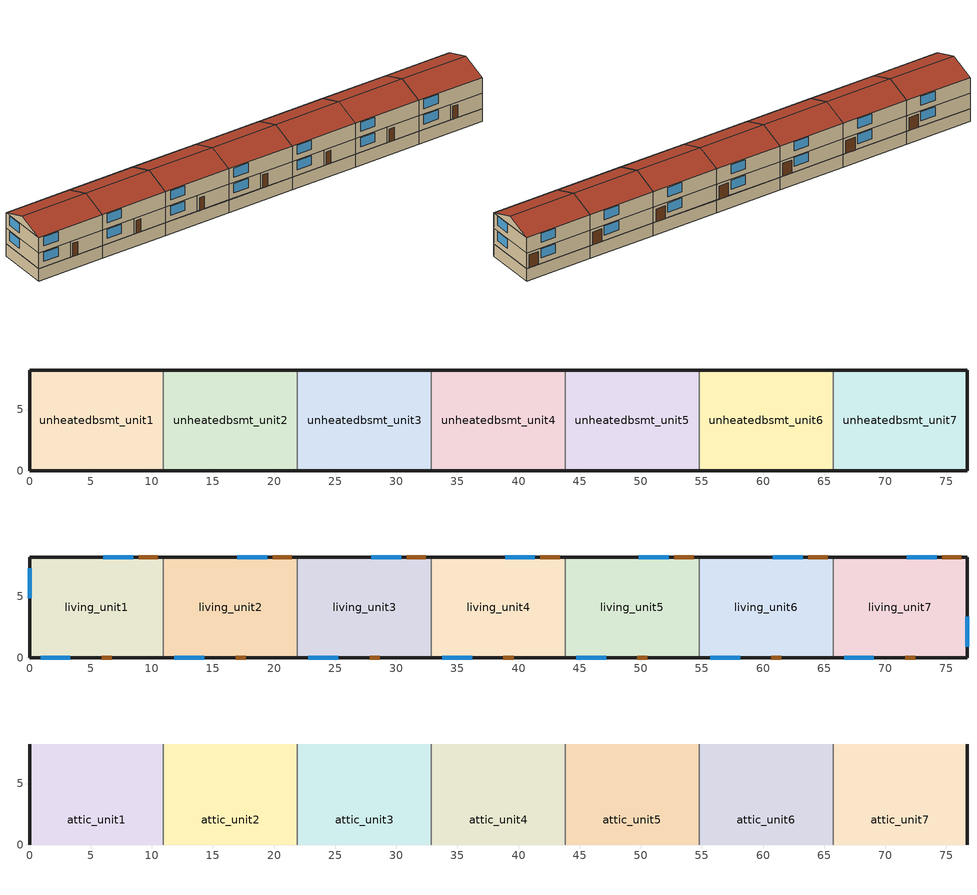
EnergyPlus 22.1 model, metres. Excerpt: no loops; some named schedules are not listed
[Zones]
unheatedbsmt_unit1
 floor ground (Interior Floor): 0,0 0,8.22 10.95,8.22 10.95,0 z-2.12
 wall outside (Basement Wall): 10.95,8.22 0,8.22 0,0 10.95,0 z0:0.01
 wall ground (Basement Wall): 10.95,8.22 0,8.22 0,0 10.95,0 z-2.12:0
 wall to unheatedbsmt_unit2 (Basement Wall): 10.95,0 10.95,8.22 z0:0.01; 10.95,0 10.95,8.22 z-2.12:0
unheatedbsmt_unit2
 floor ground (Interior Floor): 10.95,0 10.95,8.22 21.91,8.22 21.91,0 z-2.12
 wall outside (Basement Wall): 10.95,0 21.91,0 / 21.91,8.22 10.95,8.22 z0:0.01
 wall ground (Basement Wall): 10.95,0 21.91,0 / 21.91,8.22 10.95,8.22 z-2.12:0
 wall to unheatedbsmt_unit3 (Basement Wall): 21.91,0 21.91,8.22 z0:0.01; 21.91,0 21.91,8.22 z-2.12:0
unheatedbsmt_unit3
 floor ground (Interior Floor): 21.91,0 21.91,8.22 32.86,8.22 32.86,0 z-2.12
 wall outside (Basement Wall): 21.91,0 32.86,0 / 32.86,8.22 21.91,8.22 z0:0.01
 wall ground (Basement Wall): 21.91,0 32.86,0 / 32.86,8.22 21.91,8.22 z-2.12:0
 wall to unheatedbsmt_unit4 (Basement Wall): 32.86,0 32.86,8.22 z0:0.01; 32.86,0 32.86,8.22 z-2.12:0
unheatedbsmt_unit4
 floor ground (Interior Floor): 32.86,0 32.86,8.22 43.82,8.22 43.82,0 z-2.12
 wall outside (Basement Wall): 32.86,0 43.82,0 / 43.82,8.22 32.86,8.22 z0:0.01
 wall ground (Basement Wall): 32.86,0 43.82,0 / 43.82,8.22 32.86,8.22 z-2.12:0
 wall to unheatedbsmt_unit5 (Basement Wall): 43.82,0 43.82,8.22 z0:0.01; 43.82,0 43.82,8.22 z-2.12:0
unheatedbsmt_unit5
 floor ground (Interior Floor): 43.82,0 43.82,8.22 54.77,8.22 54.77,0 z-2.12
 wall outside (Basement Wall): 43.82,0 54.77,0 / 54.77,8.22 43.82,8.22 z0:0.01
 wall ground (Basement Wall): 43.82,0 54.77,0 / 54.77,8.22 43.82,8.22 z-2.12:0
 wall to unheatedbsmt_unit6 (Basement Wall): 54.77,0 54.77,8.22 z0:0.01; 54.77,0 54.77,8.22 z-2.12:0
unheatedbsmt_unit6
 floor ground (Interior Floor): 54.77,0 54.77,8.22 65.73,8.22 65.73,0 z-2.12
 wall outside (Basement Wall): 54.77,0 65.73,0 / 65.73,8.22 54.77,8.22 z0:0.01
 wall ground (Basement Wall): 54.77,0 65.73,0 / 65.73,8.22 54.77,8.22 z-2.12:0
 wall to unheatedbsmt_unit7 (Basement Wall): 65.73,0 65.73,8.22 z0:0.01; 65.73,0 65.73,8.22 z-2.12:0
unheatedbsmt_unit7
 floor ground (Interior Floor): 65.73,0 65.73,8.22 76.68,8.22 76.68,0 z-2.12
 wall outside (Basement Wall): 65.73,0 76.68,0 76.68,8.22 65.73,8.22 z0:0.01
 wall ground (Basement Wall): 65.73,0 76.68,0 76.68,8.22 65.73,8.22 z-2.12:0
living_unit1
 floor adiabatic (Interior Floor): 0,0 0,8.22 10.95,8.22 10.95,0 z2.6
 floor to unheatedbsmt_unit1 (Exterior Floor): 0,0 0,8.22 10.95,8.22 10.95,0 z0.01
 wall outside (Exterior Wall): 10.95,8.22 0,8.22 0,0 5.45,0 10.95,0 z0.01:2.6; 10.95,8.22 0,8.22 0,0 10.95,0 z2.6:5.19
 wall to living_unit2 (interiorwall): 10.95,0 10.95,8.22 z0.01:2.6; 10.95,0 10.95,8.22 z2.6:5.19
 window (Exterior Window): 0.9,0 3.35,0 / 8.48,8.22 6.03,8.22 / 0,7.31 0,4.87 z0.92:2.45; 0.9,0 3.35,0 / 8.48,8.22 6.03,8.22 / 0,7.31 0,4.87 z3.52:5.04
 door (Exterior Door): 10.5,8.22 8.93,8.22 / 5.9,0 6.73,0 z0.01:2.14
 ceiling to attic_unit1 (Interior Ceiling): 0,0 10.95,0 10.95,8.22 0,8.22 z5.19
living_unit2
 floor adiabatic (Interior Floor): 10.95,0 10.95,8.22 21.91,8.22 21.91,0 z2.6
 floor to unheatedbsmt_unit2 (Exterior Floor): 10.95,0 10.95,8.22 21.91,8.22 21.91,0 z0.01
 wall outside (Exterior Wall): 10.95,0 16.41,0 21.91,0 / 21.91,8.22 10.95,8.22 z0.01:2.6; 10.95,0 21.91,0 / 21.91,8.22 10.95,8.22 z2.6:5.19
 wall to living_unit3 (interiorwall): 21.91,0 21.91,8.22 z0.01:2.6; 21.91,0 21.91,8.22 z2.6:5.19
 window (Exterior Window): 11.86,0 14.3,0 / 19.43,8.22 16.99,8.22 z0.92:2.45; 11.86,0 14.3,0 / 19.43,8.22 16.99,8.22 z3.52:5.04
 door (Exterior Door): 21.46,8.22 19.88,8.22 / 16.86,0 17.68,0 z0.01:2.14
 ceiling to attic_unit2 (Interior Ceiling): 10.95,0 21.91,0 21.91,8.22 10.95,8.22 z5.19
living_unit3
 floor adiabatic (Interior Floor): 21.91,0 21.91,8.22 32.86,8.22 32.86,0 z2.6
 floor to unheatedbsmt_unit3 (Exterior Floor): 21.91,0 21.91,8.22 32.86,8.22 32.86,0 z0.01
 wall outside (Exterior Wall): 21.91,0 27.36,0 32.86,0 / 32.86,8.22 21.91,8.22 z0.01:2.6; 21.91,0 32.86,0 / 32.86,8.22 21.91,8.22 z2.6:5.19
 wall to living_unit4 (interiorwall): 32.86,0 32.86,8.22 z0.01:2.6; 32.86,0 32.86,8.22 z2.6:5.19
 window (Exterior Window): 22.81,0 25.26,0 / 30.39,8.22 27.94,8.22 z0.92:2.45; 22.81,0 25.26,0 / 30.39,8.22 27.94,8.22 z3.52:5.04
 door (Exterior Door): 32.41,8.22 30.84,8.22 / 27.81,0 28.64,0 z0.01:2.14
 ceiling to attic_unit3 (Interior Ceiling): 21.91,0 32.86,0 32.86,8.22 21.91,8.22 z5.19
living_unit4
 floor adiabatic (Interior Floor): 32.86,0 32.86,8.22 43.82,8.22 43.82,0 z2.6
 floor to unheatedbsmt_unit4 (Exterior Floor): 32.86,0 32.86,8.22 43.82,8.22 43.82,0 z0.01
 wall outside (Exterior Wall): 32.86,0 38.31,0 43.82,0 / 43.82,8.22 32.86,8.22 z0.01:2.6; 32.86,0 43.82,0 / 43.82,8.22 32.86,8.22 z2.6:5.19
 wall to living_unit5 (interiorwall): 43.82,0 43.82,8.22 z0.01:2.6; 43.82,0 43.82,8.22 z2.6:5.19
 window (Exterior Window): 33.77,0 36.21,0 / 41.34,8.22 38.9,8.22 z0.92:2.45; 33.77,0 36.21,0 / 41.34,8.22 38.9,8.22 z3.52:5.04
 door (Exterior Door): 43.37,8.22 41.79,8.22 / 38.77,0 39.59,0 z0.01:2.14
 ceiling to attic_unit4 (Interior Ceiling): 32.86,0 43.82,0 43.82,8.22 32.86,8.22 z5.19
living_unit5
 floor adiabatic (Interior Floor): 43.82,0 43.82,8.22 54.77,8.22 54.77,0 z2.6
 floor to unheatedbsmt_unit5 (Exterior Floor): 43.82,0 43.82,8.22 54.77,8.22 54.77,0 z0.01
 wall outside (Exterior Wall): 43.82,0 49.27,0 54.77,0 / 54.77,8.22 43.82,8.22 z0.01:2.6; 43.82,0 54.77,0 / 54.77,8.22 43.82,8.22 z2.6:5.19
 wall to living_unit6 (interiorwall): 54.77,0 54.77,8.22 z0.01:2.6; 54.77,0 54.77,8.22 z2.6:5.19
 window (Exterior Window): 44.72,0 47.16,0 / 52.3,8.22 49.85,8.22 z0.92:2.45; 44.72,0 47.16,0 / 52.3,8.22 49.85,8.22 z3.52:5.04
 door (Exterior Door): 54.32,8.22 52.75,8.22 / 49.72,0 50.55,0 z0.01:2.14
 ceiling to attic_unit5 (Interior Ceiling): 43.82,0 54.77,0 54.77,8.22 43.82,8.22 z5.19
living_unit6
 floor adiabatic (Interior Floor): 54.77,0 54.77,8.22 65.73,8.22 65.73,0 z2.6
 floor to unheatedbsmt_unit6 (Exterior Floor): 54.77,0 54.77,8.22 65.73,8.22 65.73,0 z0.01
 wall outside (Exterior Wall): 54.77,0 60.22,0 65.73,0 / 65.73,8.22 54.77,8.22 z0.01:2.6; 54.77,0 65.73,0 / 65.73,8.22 54.77,8.22 z2.6:5.19
 wall to living_unit7 (interiorwall): 65.73,0 65.73,8.22 z0.01:2.6; 65.73,0 65.73,8.22 z2.6:5.19
 window (Exterior Window): 55.68,0 58.12,0 / 63.25,8.22 60.81,8.22 z0.92:2.45; 55.68,0 58.12,0 / 63.25,8.22 60.81,8.22 z3.52:5.04
 door (Exterior Door): 65.28,8.22 63.7,8.22 / 60.67,0 61.5,0 z0.01:2.14
 ceiling to attic_unit6 (Interior Ceiling): 54.77,0 65.73,0 65.73,8.22 54.77,8.22 z5.19
living_unit7
 floor adiabatic (Interior Floor): 65.73,0 65.73,8.22 76.68,8.22 76.68,0 z2.6
 floor to unheatedbsmt_unit7 (Exterior Floor): 65.73,0 65.73,8.22 76.68,8.22 76.68,0 z0.01
 wall outside (Exterior Wall): 65.73,0 71.18,0 76.68,0 76.68,8.22 65.73,8.22 z0.01:2.6; 65.73,0 76.68,0 76.68,8.22 65.73,8.22 z2.6:5.19
 window (Exterior Window): 66.63,0 69.07,0 / 74.21,8.22 71.76,8.22 / 76.68,0.9 76.68,3.35 z0.92:2.45; 66.63,0 69.07,0 / 74.21,8.22 71.76,8.22 / 76.68,0.9 76.68,3.35 z3.52:5.04
 door (Exterior Door): 76.23,8.22 74.66,8.22 / 71.63,0 72.45,0 z0.01:2.14
 ceiling to attic_unit7 (Interior Ceiling): 65.73,0 76.68,0 76.68,8.22 65.73,8.22 z5.19
attic_unit1
 wall outside (Gable_end): 0,8.22,5.19 0,0,5.19 0,4.11,6.7
 wall to attic_unit2 (interiorwall): 10.95,0,5.19 10.95,8.22,5.19 10.95,4.11,6.7
 roof outside (Exterior Roof): 0,0,5.19 10.95,0,5.19 10.95,4.11,6.7 0,4.11,6.7; 10.95,8.22,5.19 0,8.22,5.19 0,4.11,6.7 10.95,4.11,6.7
attic_unit2
 wall to attic_unit3 (interiorwall): 21.91,0,5.19 21.91,8.22,5.19 21.91,4.11,6.7
 roof outside (Exterior Roof): 10.95,0,5.19 21.91,0,5.19 21.91,4.11,6.7 10.95,4.11,6.7; 21.91,8.22,5.19 10.95,8.22,5.19 10.95,4.11,6.7 21.91,4.11,6.7
attic_unit3
 wall to attic_unit4 (interiorwall): 32.86,0,5.19 32.86,8.22,5.19 32.86,4.11,6.7
 roof outside (Exterior Roof): 21.91,0,5.19 32.86,0,5.19 32.86,4.11,6.7 21.91,4.11,6.7; 32.86,8.22,5.19 21.91,8.22,5.19 21.91,4.11,6.7 32.86,4.11,6.7
attic_unit4
 wall to attic_unit5 (interiorwall): 43.82,0,5.19 43.82,8.22,5.19 43.82,4.11,6.7
 roof outside (Exterior Roof): 32.86,0,5.19 43.82,0,5.19 43.82,4.11,6.7 32.86,4.11,6.7; 43.82,8.22,5.19 32.86,8.22,5.19 32.86,4.11,6.7 43.82,4.11,6.7
attic_unit5
 wall to attic_unit6 (interiorwall): 54.77,0,5.19 54.77,8.22,5.19 54.77,4.11,6.7
 roof outside (Exterior Roof): 43.82,0,5.19 54.77,0,5.19 54.77,4.11,6.7 43.82,4.11,6.7; 54.77,8.22,5.19 43.82,8.22,5.19 43.82,4.11,6.7 54.77,4.11,6.7
attic_unit6
 wall to attic_unit7 (interiorwall): 65.73,0,5.19 65.73,8.22,5.19 65.73,4.11,6.7
 roof outside (Exterior Roof): 54.77,0,5.19 65.73,0,5.19 65.73,4.11,6.7 54.77,4.11,6.7; 65.73,8.22,5.19 54.77,8.22,5.19 54.77,4.11,6.7 65.73,4.11,6.7
attic_unit7
 wall outside (Gable_end): 76.68,0,5.19 76.68,8.22,5.19 76.68,4.11,6.7
 roof outside (Exterior Roof): 65.73,0,5.19 76.68,0,5.19 76.68,4.11,6.7 65.73,4.11,6.7; 76.68,8.22,5.19 65.73,8.22,5.19 65.73,4.11,6.7 76.68,4.11,6.7
[Building]
AttachedHouse+CZ6A+IECC+2024: North Axis=0; Terrain=Suburbs; Loads Convergence Tolerance Value=0.04; Temperature Convergence Tolerance Value=0.4; Solar Distribution=FullExterior; Maximum Number of Warmup Days=25; Minimum Number of Warmup Days=6
[Site:Location]
Rochester International Arpt_MN_USA Design_Conditions: Latitude=43.9; Longitude=-92.5; Time Zone=-6; Elevation=398
[SizingPeriod:DesignDay] Day of Month=21; DryBulb Temperature Range Modifier Type=DefaultMultipliers; Humidity Condition Type=Wetbulb; Barometric Pressure=96634; Rain Indicator=No; Snow Indicator=No; Daylight Saving Time Indicator=No
Name | Month | Day Type | Maximum DryBulb Temperature | Daily DryBulb Temperature Range | Wetbulb or DewPoint at Maximum DryBulb | Wind Speed | Wind Direction | Solar Model Indicator | Sky Clearness | ASHRAE Clear Sky Optical Depth for Beam Irradiance taub | ASHRAE Clear Sky Optical Depth for Diffuse Irradiance taud
Rochester International Arpt Ann Htg 99.6% Condns DB | 1 | WinterDesignDay | -26.2 | 0 | -26.2 | 5.7 | 310 | ASHRAEClearSky | 0
Rochester International Arpt Ann Clg .4% Condns DB=>MWB | 7 | SummerDesignDay | 31.2 | 10.6 | 23.1 | 6.7 | 200 | ASHRAETau |  | 0.404 | 2.226
[Site:WaterMainsTemperature]
Calculation Method=Correlation; Annual Average Outdoor Air Temperature=6.375; Maximum Difference In Monthly Average Outdoor Air Temperatures=33.5
[Material]
Name | Roughness | Thickness | Conductivity | Density | Specific Heat | Thermal Absorptance | Solar Absorptance | Visible Absorptance
sheathing_consol_layer | Rough | 0.031115 | 0.035329 | 20.1 | 1465.415
ceil_consol_layer | Rough | 0.400206 | 0.0617176 | 41.9286 | 776.251
floor_consol_layer | Rough | 0.23495 | 0.0515515 | 55.074 | 916.9311
bsmtwall_consol_layer | Rough | 0.000254 | 10.84384 | 120.801 | 1036.26
wall_consol_layer | Rough | 0.1397 | 0.057165 | 120.801 | 1036.26
Asphalt_shingle | MediumRough | 0.00633985 | 0.08186 | 1121.29 | 1255.2 | 0.9 | 0.75
cement_stucco | MediumSmooth | 0.01905 | 0.721 | 1865.58 | 878.64
syn_stucco | MediumSmooth | 0.003048 | 0.0865 | 400 | 878.64 | 0.7
Drywall_1/2in | MediumSmooth | 0.0127 | 0.16009 | 800.923 | 1087.84
OSB_5/8in | MediumSmooth | 0.015875 | 0.1163 | 544.627 | 1213.36
OSB_7/16in | MediumSmooth | 0.0111125 | 0.1163 | 544.627 | 1213.36
Plywood_3/4in | Rough | 0.01905 | 0.115458 | 544.68 | 674.54 | 0.9 | 0.7 | 0.7
Carpet_n_pad | MediumSmooth | 0.0254001 | 0.0601314 | 32.0369 | 836.8 | 0.9 | 0.7 | 0.7
OSB_1/2in | MediumSmooth | 0.0127 | 0.1163 | 544.627 | 1213.36 | 0.9 | 0.7 | 0.7
door_const | Smooth | 0.0452888 | 0.0720096 | 512.64 | 767.58
Std Wood 6inch | MediumSmooth | 0.15 | 0.12 | 540 | 1210 | 0.9 | 0.7 | 0.7
[Material:NoMass]
Bldg_paper_felt: Roughness=Smooth; Thermal Resistance=0.0105666
[Material:AirGap]
Air_4_in_vert: Thermal Resistance=0.158499
[WindowMaterial:SimpleGlazingSystem]
Glass: UFactor=1.590008; Solar Heat Gain Coefficient=0.3344; Visible Transmittance=0.88
[WindowMaterial:Blind]
int_blind: Slat Orientation=Horizontal; Slat Width=0.025; Slat Separation=0.01875; Slat Thickness=0.001; Slat Angle=45; Slat Conductivity=221; Slat Beam Solar Transmittance=0; Front Side Slat Beam Solar Reflectance=0.5; Back Side Slat Beam Solar Reflectance=0.5; Slat Diffuse Solar Transmittance=0; Front Side Slat Diffuse Solar Reflectance=0.5; Back Side Slat Diffuse Solar Reflectance=0.5; Slat Beam Visible Transmittance=0; Front Side Slat Beam Visible Reflectance=0.5; Back Side Slat Beam Visible Reflectance=0.5; Slat Diffuse Visible Transmittance=0; Front Side Slat Diffuse Visible Reflectance=0.5; Back Side Slat Diffuse Visible Reflectance=0.5; Slat Infrared Hemispherical Transmittance=0; Front Side Slat Infrared Hemispherical Emissivity=0.9; Back Side Slat Infrared Hemispherical Emissivity=0.9; Blind to Glass Distance=0.05; Blind Top Opening Multiplier=0.5; Blind Bottom Opening Multiplier=0.5; Blind Left Side Opening Multiplier=0.5; Blind Right Side Opening Multiplier=0.5
[Construction]
Exterior Wall: syn_stucco, sheathing_consol_layer, OSB_7/16in, wall_consol_layer, Drywall_1/2in
InteriorFurnishings: Std Wood 6inch
Exterior Floor: floor_consol_layer, Plywood_3/4in, Carpet_n_pad
Interior Floor: Plywood_3/4in, Carpet_n_pad
Interior Ceiling: ceil_consol_layer, Drywall_1/2in
interiorwall: Drywall_1/2in, OSB_5/8in, Drywall_1/2in
Exterior Roof: Asphalt_shingle, OSB_1/2in
Exterior Window: Glass
Exterior Door: door_const
Gable_end: cement_stucco, Bldg_paper_felt, OSB_5/8in, Air_4_in_vert, Drywall_1/2in
window_w_blinds: Glass, int_blind
Basement Wall: Plywood_3/4in, bsmtwall_consol_layer, Plywood_3/4in
[Zone] Multiplier=1
Name | Volume
living_unit1 | 388.417
attic_unit1 | 223.585
unheatedbsmt_unit1 | 191.77
[ZONE] Multiplier=1
Name | Volume
living_unit2; living_unit3; living_unit4; living_unit5; living_unit6; living_unit7 | 388.417
attic_unit2; attic_unit3; attic_unit4; attic_unit5; attic_unit6; attic_unit7 | 223.585
unheatedbsmt_unit2; unheatedbsmt_unit3; unheatedbsmt_unit4; unheatedbsmt_unit5; unheatedbsmt_unit6; unheatedbsmt_unit7 | 191.77
[WindowShadingControl]
Shades-living_unit1: Zone=living_unit1; Shading Type=InteriorBlind; Construction with Shading=window_w_blinds; Shading Control Type=OnIfScheduleAllows; Schedule=shading_2012iecc; Shading Control Is Scheduled=Yes; Glare Control Is Active=No; Multiple Surface Control Type=Sequential; Fenestration Surface 1=Window_ldf_1.unit1; Fenestration Surface 2=Window_ldb_1.unit1; Fenestration Surface 3=Window_sdl_1.unit1; Fenestration Surface 4=Window_ldf_2.unit1; Fenestration Surface 5=Window_ldb_2.unit1; Fenestration Surface 6=Window_sdl_2.unit1
[WINDOWSHADINGCONTROL] Shading Type=InteriorBlind; Construction with Shading=window_w_blinds; Shading Control Type=OnIfScheduleAllows; Schedule=shading_2012iecc; Shading Control Is Scheduled=Yes; Glare Control Is Active=No; Multiple Surface Control Type=Sequential
Name | Zone | Fenestration Surface 1 | Fenestration Surface 2 | Fenestration Surface 3 | Fenestration Surface 4 | Fenestration Surface 5 | Fenestration Surface 6
Shades-living_unit2 | living_unit2 | Window_ldf_1.unit2 | Window_ldb_1.unit2 | Window_ldf_2.unit2 | Window_ldb_2.unit2
Shades-living_unit3 | living_unit3 | Window_ldf_1.unit3 | Window_ldb_1.unit3 | Window_ldf_2.unit3 | Window_ldb_2.unit3
Shades-living_unit4 | living_unit4 | Window_ldf_1.unit4 | Window_ldb_1.unit4 | Window_ldf_2.unit4 | Window_ldb_2.unit4
Shades-living_unit5 | living_unit5 | Window_ldf_1.unit5 | Window_ldb_1.unit5 | Window_ldf_2.unit5 | Window_ldb_2.unit5
Shades-living_unit6 | living_unit6 | Window_ldf_1.unit6 | Window_ldb_1.unit6 | Window_ldf_2.unit6 | Window_ldb_2.unit6
Shades-living_unit7 | living_unit7 | Window_ldf_1.unit7 | Window_ldb_1.unit7 | Window_sdr_1.unit7 | Window_ldf_2.unit7 | Window_ldb_2.unit7 | Window_sdr_2.unit7
[InternalMass]
Internalmass_unit1: Construction=InteriorFurnishings; Zone or ZoneList=living_unit1; Surface Area=9.89591
[INTERNALMASS] Construction=InteriorFurnishings; Surface Area=9.89591
Name | Zone or ZoneList
Internalmass_unit2 | living_unit2
Internalmass_unit3 | living_unit3
Internalmass_unit4 | living_unit4
Internalmass_unit5 | living_unit5
Internalmass_unit6 | living_unit6
Internalmass_unit7 | living_unit7
[SHADING:OVERHANG] Height above Window or Door=0; Tilt Angle from WindowDoor=90; Left extension from WindowDoor Width=0; Right extension from WindowDoor Width=0; Depth=0.0137631
Name | Window or Door
Overhang_sdr_1.unit7 | Window_sdr_1.unit7
Overhang_sdr_2.unit7 | Window_sdr_2.unit7
[GroundHeatTransfer:Control]
gtp_control: Run Basement Preprocessor=yes; Run Slab Preprocessor=yes
[GroundHeatTransfer:Slab:Materials]
NMAT Number of materials=2; ALBEDO Surface Albedo No Snow=0.16; ALBEDO Surface Albedo Snow=0.4; EPSLW Surface Emissivity No Snow=0.9; EPSLW Surface Emissivity Snow=0.9; Z0 Surface Roughness No Snow=0.75; Z0 Surface Roughness Snow=0.05; HIN Indoor HConv Downward Flow=6; HIN Indoor HConv Upward=9
[GroundHeatTransfer:Slab:MatlProps]
RHO Slab Material density=2300; RHO Soil Density=1200; CP Slab CP=650; CP Soil CP=1200; TCON Slab k=0.9; TCON Soil k=1
[GroundHeatTransfer:Slab:BoundConds]
EVTR Is surface evapotranspiration modeled=FALSE; FIXBC is the lower boundary at a fixed temperature=TRUE; TDEEPin=10; USRHflag Is the ground surface h specified by the user=FALSE
[GroundHeatTransfer:Slab:BldgProps]
IYRS Number of years to iterate=10; Shape Slab shape=0; HBLDG Building height=4; TIN1 January Indoor Average Temperature Setpoint=22.22; TIN2 February Indoor Average Temperature Setpoint=22.22; TIN3 March Indoor Average Temperature Setpoint=22.22; TIN4 April Indoor Average Temperature Setpoint=22.22; TIN5 May Indoor Average Temperature Setpoint=22.22; TIN6 June Indoor Average Temperature Setpoint=23.88; TIN7 July Indoor Average Temperature Setpoint=23.88; TIN8 August Indoor Average Temperature Setpoint=23.88; TIN9 September Indoor Average Temperature Setpoint=23.88; TIN10 October Indoor Average Temperature Setpoint=22.22; TIN11 November Indoor Average Temperature Setpoint=22.22; TIN12 December Indoor Average Temperature Setpoint=22.22; TINAmp Daily Indoor sine wave variation amplitude=0; ConvTol Convergence Tolerance=0.1
[GroundHeatTransfer:Slab:Insulation]
RINS R value of under slab insulation=0; DINS Width of strip of under slab insulation=0; RVINS R value of vertical insulation=0; ZVINS Depth of vertical insulation=1.5; IVINS Flag Is there vertical insulation=0
[GroundHeatTransfer:Slab:EquivalentSlab]
APRatio The area to perimeter ratio for this slab=2.34738; SLABDEPTH Thickness of slab on grade=0.1; CLEARANCE Distance from edge of slab to domain edge=15; ZCLEARANCE Distance from bottom of slab to domain bottom=15
[GroundHeatTransfer:Basement:SimParameters]
F Multiplier for the ADI solution=0.1; IYRS Maximum number of yearly iterations=15
[GroundHeatTransfer:Basement:MatlProps]
NMAT Number of materials in this domain=6; Density for Foundation Wall=2243; density for Floor Slab=2243; density for Ceiling=311; density for Soil=1500; density for Gravel=2000; density for Wood=449; Specific heat for foundation wall=880; Specific heat for floor slab=880; Specific heat for ceiling=1530; Specific heat for soil=840; Specific heat for gravel=720; Specific heat for wood=1530; Thermal conductivity for foundation wall=1.4; Thermal conductivity for floor slab=1.4; Thermal conductivity for ceiling=0.09; thermal conductivity for soil=1.1; thermal conductivity for gravel=1.9; thermal conductivity for wood=0.12
[GroundHeatTransfer:Basement:Insulation]
REXT R Value of any exterior insulation=1.761e-05; INSFULL Flag Is the wall fully insulated=True
[GroundHeatTransfer:Basement:SurfaceProps]
ALBEDO Surface albedo for No snow conditions=0.16; ALBEDO Surface albedo for snow conditions=0.4; EPSLN Surface emissivity No Snow=0.94; EPSLN Surface emissivity with Snow=0.86; VEGHT Surface roughness No snow conditions=6; VEGHT Surface roughness Snow conditions=0.25; PET Flag Potential evapotranspiration on=False
[GroundHeatTransfer:Basement:BldgData]
DWALL Wall thickness=0.2; DSLAB Floor slab thickness=0.243828; DGRAVXY Width of gravel pit beside basement wall=0.3; DGRAVZN Gravel depth extending above the floor slab=0.2; DGRAVZP Gravel depth below the floor slab=0.1
[GroundHeatTransfer:Basement:Interior]
COND Flag Is the basement conditioned=True; HIN Downward convection only heat transfer coefficient=0.92; HIN Upward convection only heat transfer coefficient=4.04; HIN Horizontal convection only heat transfer coefficient=3.08; HIN Downward combined convection and radiation heat transfer coefficient=6.13; HIN Upward combined convection and radiation heat transfer coefficient=9.26; HIN Horizontal combined convection and radiation heat transfer coefficient=8.29
[GroundHeatTransfer:Basement:ComBldg]
January average temperature=21; February average temperature=21; March average temperature=21; April average temperature=21; May average temperature=24; June average temperature=24; July average temperature=24; August average temperature=24; September average temperature=24; October average temperature=24; November average temperature=21; December average temperature=21; Daily variation sine wave amplitude=21
[GroundHeatTransfer:Basement:EquivSlab]
APRatio The area to perimeter ratio for this slab=2.34738; EquivSizing Flag=True
[GroundHeatTransfer:Basement:EquivAutoGrid]
CLEARANCE Distance from outside of wall to edge of 3D ground domain=15; SlabDepth Thickness of the floor slab=0.1; BaseDepth Depth of the basement wall below grade=1.21914
[People]
people_unit1: Zone or ZoneList or Space or SpaceList=living_unit1; Number of People Schedule=Occupancy; Number of People Calculation Method=People; Number of People=3; Fraction Radiant=0; Sensible Heat Fraction=autocalculate; Activity Level Schedule=activity_sch; Enable ASHRAE 55 Comfort Warnings=No; Mean Radiant Temperature Calculation Type=ZoneAveraged
[PEOPLE] Number of People Schedule=Occupancy; Number of People Calculation Method=People; Number of People=3; Fraction Radiant=0; Sensible Heat Fraction=autocalculate; Activity Level Schedule=activity_sch; Enable ASHRAE 55 Comfort Warnings=No; Mean Radiant Temperature Calculation Type=ZoneAveraged
Name | Zone or ZoneList or Space or SpaceList
people_unit2 | living_unit2
people_unit3 | living_unit3
people_unit4 | living_unit4
people_unit5 | living_unit5
people_unit6 | living_unit6
people_unit7 | living_unit7
[Lights] Zone or ZoneList or Space or SpaceList=living_unit1; Schedule=InteriorLightingHE; Design Level Calculation Method=LightingLevel; Return Air Fraction=0; Fraction Radiant=0.6; Fraction Visible=0.2; Fraction Replaceable=0
Name | Lighting Level
Living_Hardwired_Lighting_unit1 | 232.336
Living_Plugin_Lighting_unit1 | 105.654
[LIGHTS] Schedule=InteriorLightingHE; Design Level Calculation Method=LightingLevel; Return Air Fraction=0; Fraction Radiant=0.6; Fraction Visible=0.2; Fraction Replaceable=0
Name | Zone or ZoneList or Space or SpaceList | Lighting Level
Living_Hardwired_Lighting_unit2 | living_unit2 | 232.336
Living_Plugin_Lighting_unit2 | living_unit2 | 105.654
Living_Hardwired_Lighting_unit3 | living_unit3 | 232.336
Living_Plugin_Lighting_unit3 | living_unit3 | 105.654
Living_Hardwired_Lighting_unit4 | living_unit4 | 232.336
Living_Plugin_Lighting_unit4 | living_unit4 | 105.654
Living_Hardwired_Lighting_unit5 | living_unit5 | 232.336
Living_Plugin_Lighting_unit5 | living_unit5 | 105.654
Living_Hardwired_Lighting_unit6 | living_unit6 | 232.336
Living_Plugin_Lighting_unit6 | living_unit6 | 105.654
Living_Hardwired_Lighting_unit7 | living_unit7 | 232.336
Living_Plugin_Lighting_unit7 | living_unit7 | 105.654
[ElectricEquipment] Zone or ZoneList or Space or SpaceList=living_unit1; Design Level Calculation Method=EquipmentLevel
Name | Schedule | Design Level | Fraction Latent | Fraction Radiant | Fraction Lost | EndUse Subcategory
dishwasher_unit1 | DishWasher_equip_sch | 65.6988 | 0.15 | 0.6 | 0.25 | dishwasher
refrigerator_unit1 | Refrigerator | 91.0576 | 0 | 1 | 0 | refrigerator
clotheswasher_unit1 | ClothesWasher_equip_sch | 28.4784 | 0 | 0.8 | 0.2 | clotheswasher
gas_dryer_unit1 | ClothesDryer | 19.4182 | 0 | 1 | 0 | gas_dryer
gas_range_unit1 | CookingRange | 0 | 0 | 1 | 0 | gas_range
television_unit1 | InteriorLighting | 0 | 0 | 1 | 0 | television
gas_mels_unit1 | MiscPlugLoad | 507.15 | 0.06 | 0.69 | 0.25 | gas_mels
IECC_Adj_unit1 | MiscPlugLoad | 505.4 | 0.062439 | 0.411909 | 0.251045 | IECC_adj
[ELECTRICEQUIPMENT] Design Level Calculation Method=EquipmentLevel
Name | Zone or ZoneList or Space or SpaceList | Schedule | Design Level | Fraction Latent | Fraction Radiant | Fraction Lost | EndUse Subcategory
dishwasher_unit2 | living_unit2 | DishWasher_equip_sch | 65.6988 | 0.15 | 0.6 | 0.25 | dishwasher
refrigerator_unit2 | living_unit2 | Refrigerator | 91.0576 | 0 | 1 | 0 | refrigerator
clotheswasher_unit2 | living_unit2 | ClothesWasher_equip_sch | 28.4784 | 0 | 0.8 | 0.2 | clotheswasher
gas_dryer_unit2 | living_unit2 | ClothesDryer | 19.4182 | 0 | 1 | 0 | gas_dryer
gas_range_unit2 | living_unit2 | CookingRange | 0 | 0 | 1 | 0 | gas_range
television_unit2 | living_unit2 | InteriorLighting | 0 | 0 | 1 | 0 | television
gas_mels_unit2 | living_unit2 | MiscPlugLoad | 507.15 | 0.06 | 0.69 | 0.25 | gas_mels
IECC_Adj_unit2 | living_unit2 | MiscPlugLoad | 505.4 | 0.062439 | 0.411909 | 0.251045 | IECC_adj
dishwasher_unit3 | living_unit3 | DishWasher_equip_sch | 65.6988 | 0.15 | 0.6 | 0.25 | dishwasher
refrigerator_unit3 | living_unit3 | Refrigerator | 91.0576 | 0 | 1 | 0 | refrigerator
clotheswasher_unit3 | living_unit3 | ClothesWasher_equip_sch | 28.4784 | 0 | 0.8 | 0.2 | clotheswasher
gas_dryer_unit3 | living_unit3 | ClothesDryer | 19.4182 | 0 | 1 | 0 | gas_dryer
gas_range_unit3 | living_unit3 | CookingRange | 0 | 0 | 1 | 0 | gas_range
television_unit3 | living_unit3 | InteriorLighting | 0 | 0 | 1 | 0 | television
gas_mels_unit3 | living_unit3 | MiscPlugLoad | 507.15 | 0.06 | 0.69 | 0.25 | gas_mels
IECC_Adj_unit3 | living_unit3 | MiscPlugLoad | 505.4 | 0.062439 | 0.411909 | 0.251045 | IECC_adj
dishwasher_unit4 | living_unit4 | DishWasher_equip_sch | 65.6988 | 0.15 | 0.6 | 0.25 | dishwasher
refrigerator_unit4 | living_unit4 | Refrigerator | 91.0576 | 0 | 1 | 0 | refrigerator
clotheswasher_unit4 | living_unit4 | ClothesWasher_equip_sch | 28.4784 | 0 | 0.8 | 0.2 | clotheswasher
gas_dryer_unit4 | living_unit4 | ClothesDryer | 19.4182 | 0 | 1 | 0 | gas_dryer
gas_range_unit4 | living_unit4 | CookingRange | 0 | 0 | 1 | 0 | gas_range
television_unit4 | living_unit4 | InteriorLighting | 0 | 0 | 1 | 0 | television
gas_mels_unit4 | living_unit4 | MiscPlugLoad | 507.15 | 0.06 | 0.69 | 0.25 | gas_mels
IECC_Adj_unit4 | living_unit4 | MiscPlugLoad | 505.4 | 0.062439 | 0.411909 | 0.251045 | IECC_adj
dishwasher_unit5 | living_unit5 | DishWasher_equip_sch | 65.6988 | 0.15 | 0.6 | 0.25 | dishwasher
refrigerator_unit5 | living_unit5 | Refrigerator | 91.0576 | 0 | 1 | 0 | refrigerator
clotheswasher_unit5 | living_unit5 | ClothesWasher_equip_sch | 28.4784 | 0 | 0.8 | 0.2 | clotheswasher
gas_dryer_unit5 | living_unit5 | ClothesDryer | 19.4182 | 0 | 1 | 0 | gas_dryer
gas_range_unit5 | living_unit5 | CookingRange | 0 | 0 | 1 | 0 | gas_range
television_unit5 | living_unit5 | InteriorLighting | 0 | 0 | 1 | 0 | television
gas_mels_unit5 | living_unit5 | MiscPlugLoad | 507.15 | 0.06 | 0.69 | 0.25 | gas_mels
IECC_Adj_unit5 | living_unit5 | MiscPlugLoad | 505.4 | 0.062439 | 0.411909 | 0.251045 | IECC_adj
dishwasher_unit6 | living_unit6 | DishWasher_equip_sch | 65.6988 | 0.15 | 0.6 | 0.25 | dishwasher
refrigerator_unit6 | living_unit6 | Refrigerator | 91.0576 | 0 | 1 | 0 | refrigerator
clotheswasher_unit6 | living_unit6 | ClothesWasher_equip_sch | 28.4784 | 0 | 0.8 | 0.2 | clotheswasher
gas_dryer_unit6 | living_unit6 | ClothesDryer | 19.4182 | 0 | 1 | 0 | gas_dryer
gas_range_unit6 | living_unit6 | CookingRange | 0 | 0 | 1 | 0 | gas_range
television_unit6 | living_unit6 | InteriorLighting | 0 | 0 | 1 | 0 | television
gas_mels_unit6 | living_unit6 | MiscPlugLoad | 507.15 | 0.06 | 0.69 | 0.25 | gas_mels
IECC_Adj_unit6 | living_unit6 | MiscPlugLoad | 505.4 | 0.062439 | 0.411909 | 0.251045 | IECC_adj
dishwasher_unit7 | living_unit7 | DishWasher_equip_sch | 65.6988 | 0.15 | 0.6 | 0.25 | dishwasher
refrigerator_unit7 | living_unit7 | Refrigerator | 91.0576 | 0 | 1 | 0 | refrigerator
clotheswasher_unit7 | living_unit7 | ClothesWasher_equip_sch | 28.4784 | 0 | 0.8 | 0.2 | clotheswasher
gas_dryer_unit7 | living_unit7 | ClothesDryer | 19.4182 | 0 | 1 | 0 | gas_dryer
gas_range_unit7 | living_unit7 | CookingRange | 0 | 0 | 1 | 0 | gas_range
television_unit7 | living_unit7 | InteriorLighting | 0 | 0 | 1 | 0 | television
gas_mels_unit7 | living_unit7 | MiscPlugLoad | 507.15 | 0.06 | 0.69 | 0.25 | gas_mels
IECC_Adj_unit7 | living_unit7 | MiscPlugLoad | 505.4 | 0.062439 | 0.411909 | 0.251045 | IECC_adj
[GasEquipment] Zone or ZoneList or Space or SpaceList=living_unit1; Design Level Calculation Method=EquipmentLevel
Name | Schedule | Design Level | Fraction Latent | Fraction Radiant | Fraction Lost | EndUse Subcategory
gas_dryer_unit1 | ClothesDryer | 395.596 | 0.05 | 0.1 | 0.85 | gas_dryer
gas_range_unit1 | CookingRange | 540.941 | 0.06 | 0.69 | 0.25 | gas_range
gas_mels_unit1 | MiscPlugLoad | 61.1255 | 0.06 | 0.69 | 0.25 | gas_mels
[GASEQUIPMENT] Design Level Calculation Method=EquipmentLevel
Name | Zone or ZoneList or Space or SpaceList | Schedule | Design Level | Fraction Latent | Fraction Radiant | Fraction Lost | EndUse Subcategory
gas_dryer_unit2 | living_unit2 | ClothesDryer | 395.596 | 0.05 | 0.1 | 0.85 | gas_dryer
gas_range_unit2 | living_unit2 | CookingRange | 540.941 | 0.06 | 0.69 | 0.25 | gas_range
gas_mels_unit2 | living_unit2 | MiscPlugLoad | 61.1255 | 0.06 | 0.69 | 0.25 | gas_mels
gas_dryer_unit3 | living_unit3 | ClothesDryer | 395.596 | 0.05 | 0.1 | 0.85 | gas_dryer
gas_range_unit3 | living_unit3 | CookingRange | 540.941 | 0.06 | 0.69 | 0.25 | gas_range
gas_mels_unit3 | living_unit3 | MiscPlugLoad | 61.1255 | 0.06 | 0.69 | 0.25 | gas_mels
gas_dryer_unit4 | living_unit4 | ClothesDryer | 395.596 | 0.05 | 0.1 | 0.85 | gas_dryer
gas_range_unit4 | living_unit4 | CookingRange | 540.941 | 0.06 | 0.69 | 0.25 | gas_range
gas_mels_unit4 | living_unit4 | MiscPlugLoad | 61.1255 | 0.06 | 0.69 | 0.25 | gas_mels
gas_dryer_unit5 | living_unit5 | ClothesDryer | 395.596 | 0.05 | 0.1 | 0.85 | gas_dryer
gas_range_unit5 | living_unit5 | CookingRange | 540.941 | 0.06 | 0.69 | 0.25 | gas_range
gas_mels_unit5 | living_unit5 | MiscPlugLoad | 61.1255 | 0.06 | 0.69 | 0.25 | gas_mels
gas_dryer_unit6 | living_unit6 | ClothesDryer | 395.596 | 0.05 | 0.1 | 0.85 | gas_dryer
gas_range_unit6 | living_unit6 | CookingRange | 540.941 | 0.06 | 0.69 | 0.25 | gas_range
gas_mels_unit6 | living_unit6 | MiscPlugLoad | 61.1255 | 0.06 | 0.69 | 0.25 | gas_mels
gas_dryer_unit7 | living_unit7 | ClothesDryer | 395.596 | 0.05 | 0.1 | 0.85 | gas_dryer
gas_range_unit7 | living_unit7 | CookingRange | 540.941 | 0.06 | 0.69 | 0.25 | gas_range
gas_mels_unit7 | living_unit7 | MiscPlugLoad | 61.1255 | 0.06 | 0.69 | 0.25 | gas_mels
[ZoneVentilation:DesignFlowRate]
Ventilation_unit1: Zone or ZoneList or Space or SpaceList=living_unit1; Schedule=always_avail; Design Flow Rate Calculation Method=Flow/Zone; Design Flow Rate=0; Ventilation Type=Exhaust; Fan Pressure Rise=0; Fan Total Efficiency=0.6; Constant Term Coefficient=1; Temperature Term Coefficient=0; Velocity Term Coefficient=0; Velocity Squared Term Coefficient=0; Minimum Indoor Temperature=-100; Maximum Indoor Temperature=100; Delta Temperature=-100; Minimum Outdoor Temperature=-100; Maximum Outdoor Temperature=100; Maximum Wind Speed=40
[ZONEVENTILATION:DESIGNFLOWRATE] Schedule=always_avail; Design Flow Rate Calculation Method=Flow/Zone; Design Flow Rate=0; Ventilation Type=Exhaust; Fan Pressure Rise=0; Fan Total Efficiency=0.6; Constant Term Coefficient=1; Temperature Term Coefficient=0; Velocity Term Coefficient=0; Velocity Squared Term Coefficient=0; Minimum Indoor Temperature=-100; Maximum Indoor Temperature=100; Delta Temperature=-100; Minimum Outdoor Temperature=-100; Maximum Outdoor Temperature=100; Maximum Wind Speed=40
Name | Zone or ZoneList or Space or SpaceList
Ventilation_unit2 | living_unit2
Ventilation_unit3 | living_unit3
Ventilation_unit4 | living_unit4
Ventilation_unit5 | living_unit5
Ventilation_unit6 | living_unit6
Ventilation_unit7 | living_unit7
[Exterior:Lights]
Exterior-Lights_unit1: Schedule=ExteriorLighting; Design Level=43.2425; EndUse Subcategory=Exterior-Lights
[EXTERIOR:LIGHTS] Schedule=ExteriorLighting; Design Level=43.2425; EndUse Subcategory=Exterior-Lights
Exterior-Lights_unit2; Exterior-Lights_unit3; Exterior-Lights_unit4; Exterior-Lights_unit5; Exterior-Lights_unit6; Exterior-Lights_unit7
[AvailabilityManager:Scheduled]
System_availability_unit1: Schedule=always_avail
[AVAILABILITYMANAGER:SCHEDULED] Schedule=always_avail
System_availability_unit2; System_availability_unit3; System_availability_unit4; System_availability_unit5; System_availability_unit6; System_availability_unit7
[Schedule:Day:Hourly]
OccupancyDay: 1, 1, 1, 1, 1, 1, 1, 0.8831, 0.40861, 0.24189, 0.24189, 0.24189, 0.24189, 0.24189, 0.24189, 0.24189, 0.29498, 0.5531, 0.89693, 0.89693, 0.89693, 1, 1, 1
LightingDay: 0.0625, 0.0625, 0.0625, 0.0625, 0.1875, 0.390625, 0.4375, 0.390625, 0.171875, 0.117188, 0.117188, 0.117188, 0.117188, 0.117188, 0.117188, 0.203125, 0.4375, 0.609375, 0.820312, 0.984375, 1, 0.6875, 0.382812, 0.15625
ExteriorLightingDay: 1, 1, 1, 1, 1, 1, 0, 0, 0, 0, 0, 0, 0, 0, 0, 0, 0, 0, 1, 1, 1, 1, 1, 1
LightingDay_EELighting: 0.06875, 0.06875, 0.06875, 0.06875, 0.20625, 0.429688, 0.48125, 0.429688, 0.189062, 0.128906, 0.128906, 0.128906, 0.128906, 0.128906, 0.128906, 0.223438, 0.48125, 0.670312, 0.902344, 1, 1, 0.75625, 0.421094, 0.171875
RefrigeratorDay: 0.8, 0.782696, 0.765594, 0.742857, 0.731388, 0.731388, 0.75996, 0.8, 0.817103, 0.828571, 0.8, 0.8, 0.839839, 0.839839, 0.828571, 0.839839, 0.885714, 0.971429, 1, 0.971429, 0.942857, 0.925553, 0.885714, 0.828571
MiscPlugLoadDay: 0.60749, 0.559339, 0.552853, 0.545071, 0.524481, 0.585279, 0.676232, 0.718547, 0.60749, 0.517023, 0.529183, 0.529345, 0.520428, 0.538424, 0.568742, 0.600357, 0.710117, 0.862678, 0.936608, 0.966764, 1, 0.976654, 0.845169, 0.734436
CookingRangeDay: 0.0471585, 0.0471585, 0.0235459, 0.0235459, 0.0471585, 0.0707044, 0.165088, 0.283018, 0.306564, 0.320771, 0.283018, 0.330176, 0.377335, 0.306564, 0.292423, 0.377335, 0.613194, 1, 0.778348, 0.400947, 0.235859, 0.165088, 0.103722, 0.0707044
DishwasherWeekday_equip_sch: 0.129162, 0.0573867, 0.042998, 0.0286934, 0.0286934, 0.0860801, 0.172244, 0.258408, 0.488208, 0.545594, 0.473819, 0.402044, 0.344573, 0.387655, 0.315879, 0.301491, 0.315879, 0.416348, 0.732312, 0.933333, 0.761005, 0.559983, 0.373266, 0.258408
DishwasherWeekend_equip_sch: 0.138388, 0.0614858, 0.0460692, 0.0307429, 0.0307429, 0.0922286, 0.184547, 0.276866, 0.52308, 0.584565, 0.507663, 0.430761, 0.369185, 0.415344, 0.338442, 0.323026, 0.338442, 0.446087, 0.78462, 1, 0.815362, 0.599982, 0.399928, 0.276866
DishwasherVacation_equip_sch; ClothesWasherVacation_equip_sch; ClothesDryerVacation: 0, 0, 0, 0, 0, 0, 0, 0, 0, 0, 0, 0, 0, 0, 0, 0, 0, 0, 0, 0, 0, 0, 0, 0
ClothesWasherWeekday_equip_sch: 0.0887931, 0.0710155, 0.0354602, 0.0354602, 0.0710155, 0.106571, 0.213142, 0.461934, 0.692948, 0.817391, 0.799614, 0.710725, 0.639615, 0.568599, 0.497489, 0.461934, 0.479711, 0.461934, 0.461934, 0.461934, 0.461934, 0.444156, 0.30203, 0.159904
ClothesWasherWeekend_equip_sch: 0.10863, 0.0868807, 0.0433822, 0.0433822, 0.0868807, 0.130379, 0.260758, 0.565131, 0.847755, 1, 0.978251, 0.869505, 0.782508, 0.695627, 0.60863, 0.565131, 0.586881, 0.565131, 0.565131, 0.565131, 0.565131, 0.543382, 0.369505, 0.195627
ClothesDryerWeekday: 0.0996819, 0.0598091, 0.0398727, 0.0199364, 0.0398727, 0.0598091, 0.159491, 0.318982, 0.486427, 0.685791, 0.785473, 0.817391, 0.7456, 0.677837, 0.610073, 0.578155, 0.558218, 0.546236, 0.518346, 0.510391, 0.5263, 0.546236, 0.4386, 0.239236
ClothesDryerWeekend: 0.121951, 0.0731707, 0.0487805, 0.0243902, 0.0487805, 0.0731707, 0.195122, 0.390244, 0.595097, 0.839, 0.960951, 1, 0.91217, 0.829268, 0.746366, 0.707317, 0.682927, 0.668268, 0.634146, 0.624415, 0.643878, 0.668268, 0.536585, 0.292683
[Schedule:Week:Compact]
RefrigeratorWeek: For: AllDays, RefrigeratorDay
MiscPlugLoadWeek: For: AllDays, MiscPlugLoadDay
CookingRangeWeek: For: AllDays, CookingRangeDay
DishwasherWeek_equip_sch: For: Weekdays, DishwasherWeekday_equip_sch, For: CustomDay1, DishwasherVacation_equip_sch, For: AllOtherDays, DishwasherWeekend_equip_sch
ClothesWasherWeek_equip_sch: For: Weekdays, ClothesWasherWeekday_equip_sch, For: CustomDay1, ClothesWasherVacation_equip_sch, For: AllOtherDays, ClothesWasherWeekend_equip_sch
ClothesDryerWeek: For: Weekdays, ClothesDryerWeekday, For: CustomDay1, ClothesDryerVacation, For: AllOtherDays, ClothesDryerWeekend
OccupancyWeek: AllDays, OccupancyDay
LightingProfileWeek: For: AllDays, LightingDay
LightingProfileWeek_EELighting: For: AllDays, LightingDay_EELighting
ExteriorLightingProfileWeek: For: AllDays, ExteriorLightingDay
[Schedule:Year]
Occupancy: OccupancyWeek, 1, 1, 12, 31
InteriorLighting: LightingProfileWeek, 1, 1, 12, 31
InteriorLightingHE: LightingProfileWeek_EELighting, 1, 1, 12, 31
ExteriorLighting: ExteriorLightingProfileWeek, 1, 1, 12, 31
Refrigerator: RefrigeratorWeek, 1, 1, 12, 31
MiscPlugLoad: MiscPlugLoadWeek, 1, 1, 12, 31
CookingRange: CookingRangeWeek, 1, 1, 12, 31
Dishwasher_equip_sch: DishwasherWeek_equip_sch, 1, 1, 12, 31
ClothesWasher_equip_sch: ClothesWasherWeek_equip_sch, 1, 1, 12, 31
ClothesDryer: ClothesDryerWeek, 1, 1, 12, 31
[Schedule:Compact]
activity_sch: Through: 12/31, For: AllDays, Until: 24:00, 117.28
shading_2012iecc: Through: 12/31, For: AllDays, Until 24:00, 0
always_avail: Through: 12/31, For: AllDays, Until: 24:00, 1
[AirflowNetwork:MultiZone:Zone] Indoor and Outdoor Temperature Difference Upper Limit for Minimum Venting Open Factor=100; Indoor and Outdoor Enthalpy Difference Upper Limit for Minimum Venting Open Factor=300000
Name | Ventilation Control Mode | Minimum Venting Open Factor | Indoor and Outdoor Temperature Difference Lower Limit For Maximum Venting Open Factor | Indoor and Outdoor Enthalpy Difference Lower Limit For Maximum Venting Open Factor | Venting Availability Schedule
living_unit1 | NoVent | 0 | 0 | 0
unheatedbsmt_unit1; attic_unit1 | Constant |  |  |  | inf_sch
[AIRFLOWNETWORK:MULTIZONE:ZONE] Indoor and Outdoor Temperature Difference Upper Limit for Minimum Venting Open Factor=100; Indoor and Outdoor Enthalpy Difference Upper Limit for Minimum Venting Open Factor=300000
Name | Ventilation Control Mode | Minimum Venting Open Factor | Indoor and Outdoor Temperature Difference Lower Limit For Maximum Venting Open Factor | Indoor and Outdoor Enthalpy Difference Lower Limit For Maximum Venting Open Factor | Venting Availability Schedule
living_unit2; living_unit3; living_unit4; living_unit5; living_unit6; living_unit7 | NoVent | 0 | 0 | 0
unheatedbsmt_unit2; attic_unit2; unheatedbsmt_unit3; attic_unit3; unheatedbsmt_unit4; attic_unit4; unheatedbsmt_unit5; attic_unit5; unheatedbsmt_unit6; attic_unit6; unheatedbsmt_unit7; attic_unit7 | Constant |  |  |  | inf_sch
[AirflowNetwork:MultiZone:Surface] WindowDoor Opening Factor or Crack Factor=1
Name | Leakage Component | Ventilation Control Mode | Indoor and Outdoor Temperature Difference Upper Limit for Minimum Venting Open Factor | Indoor and Outdoor Enthalpy Difference Upper Limit for Minimum Venting Open Factor | Venting Availability Schedule | Minimum Venting Open Factor
BGWall_upper_ldf_unit1; BGWall_upper_ldb_unit1; BGWall_upper_sdl_unit1 | CrawlVent | Constant | 100 | 300000 | inf_sch
Roof_front_unit1 | AtticVent | Constant | 100 | 300000 | inf_sch | 0
Roof_back_unit1; Roof_left_unit1 | AtticVent | Constant | 100 | 300000 | inf_sch
Wall_ldb_1.garage_unit1 | ZoneLeak_NonGarageWall | NoVent
Floor_unit1 | ZoneLeak_Floor | NoVent
ceiling_unit1 | ZoneLeak_Ceiling | NoVent
Wall_ldf_1.unit1; Wall_ldb_1.unit1; Wall_ldf_2.unit1; Wall_ldb_2.unit1 | ZoneLeak_LongWall | NoVent
Wall_sdl_1.unit1; Wall_sdl_2.unit1 | ZoneLeak_ShortWall | NoVent
[AIRFLOWNETWORK:MULTIZONE:SURFACE] WindowDoor Opening Factor or Crack Factor=1
Name | Leakage Component | Ventilation Control Mode | Indoor and Outdoor Temperature Difference Upper Limit for Minimum Venting Open Factor | Indoor and Outdoor Enthalpy Difference Upper Limit for Minimum Venting Open Factor | Venting Availability Schedule | Minimum Venting Open Factor
BGWall_upper_ldf_unit2; BGWall_upper_ldb_unit2; BGWall_upper_ldf_unit3; BGWall_upper_ldb_unit3; BGWall_upper_ldf_unit4; BGWall_upper_ldb_unit4; BGWall_upper_ldf_unit5; BGWall_upper_ldb_unit5; BGWall_upper_ldf_unit6; BGWall_upper_ldb_unit6; BGWall_upper_ldf_unit7; BGWall_upper_ldb_unit7; BGWall_upper_sdr_unit7 | CrawlVent | Constant | 100 | 300000 | inf_sch
Roof_front_unit2; Roof_front_unit3; Roof_front_unit4; Roof_front_unit5; Roof_front_unit6; Roof_front_unit7 | AtticVent | Constant | 100 | 300000 | inf_sch | 0
Roof_back_unit2; Roof_back_unit3; Roof_back_unit4; Roof_back_unit5; Roof_back_unit6; Roof_back_unit7; Roof_right_unit7 | AtticVent | Constant | 100 | 300000 | inf_sch
Wall_ldb_1.garage_unit2; Wall_ldb_1.garage_unit3; Wall_ldb_1.garage_unit4; Wall_ldb_1.garage_unit5; Wall_ldb_1.garage_unit6; Wall_ldb_1.garage_unit7 | ZoneLeak_NonGarageWall | NoVent
Floor_unit2; Floor_unit3; Floor_unit4; Floor_unit5; Floor_unit6; Floor_unit7 | ZoneLeak_Floor | NoVent
ceiling_unit2; ceiling_unit3; ceiling_unit4; ceiling_unit5; ceiling_unit6; ceiling_unit7 | ZoneLeak_Ceiling | NoVent
Wall_ldf_1.unit2; Wall_ldb_1.unit2; Wall_ldf_2.unit2; Wall_ldb_2.unit2; Wall_ldf_1.unit3; Wall_ldb_1.unit3; Wall_ldf_2.unit3; Wall_ldb_2.unit3; Wall_ldf_1.unit4; Wall_ldb_1.unit4; Wall_ldf_2.unit4; Wall_ldb_2.unit4; Wall_ldf_1.unit5; Wall_ldb_1.unit5; Wall_ldf_2.unit5; Wall_ldb_2.unit5; Wall_ldf_1.unit6; Wall_ldb_1.unit6; Wall_ldf_2.unit6; Wall_ldb_2.unit6; Wall_ldf_1.unit7; Wall_ldb_1.unit7; Wall_ldf_2.unit7; Wall_ldb_2.unit7 | ZoneLeak_LongWall | NoVent
Wall_sdr_1.unit7; Wall_sdr_2.unit7 | ZoneLeak_ShortWall | NoVent
